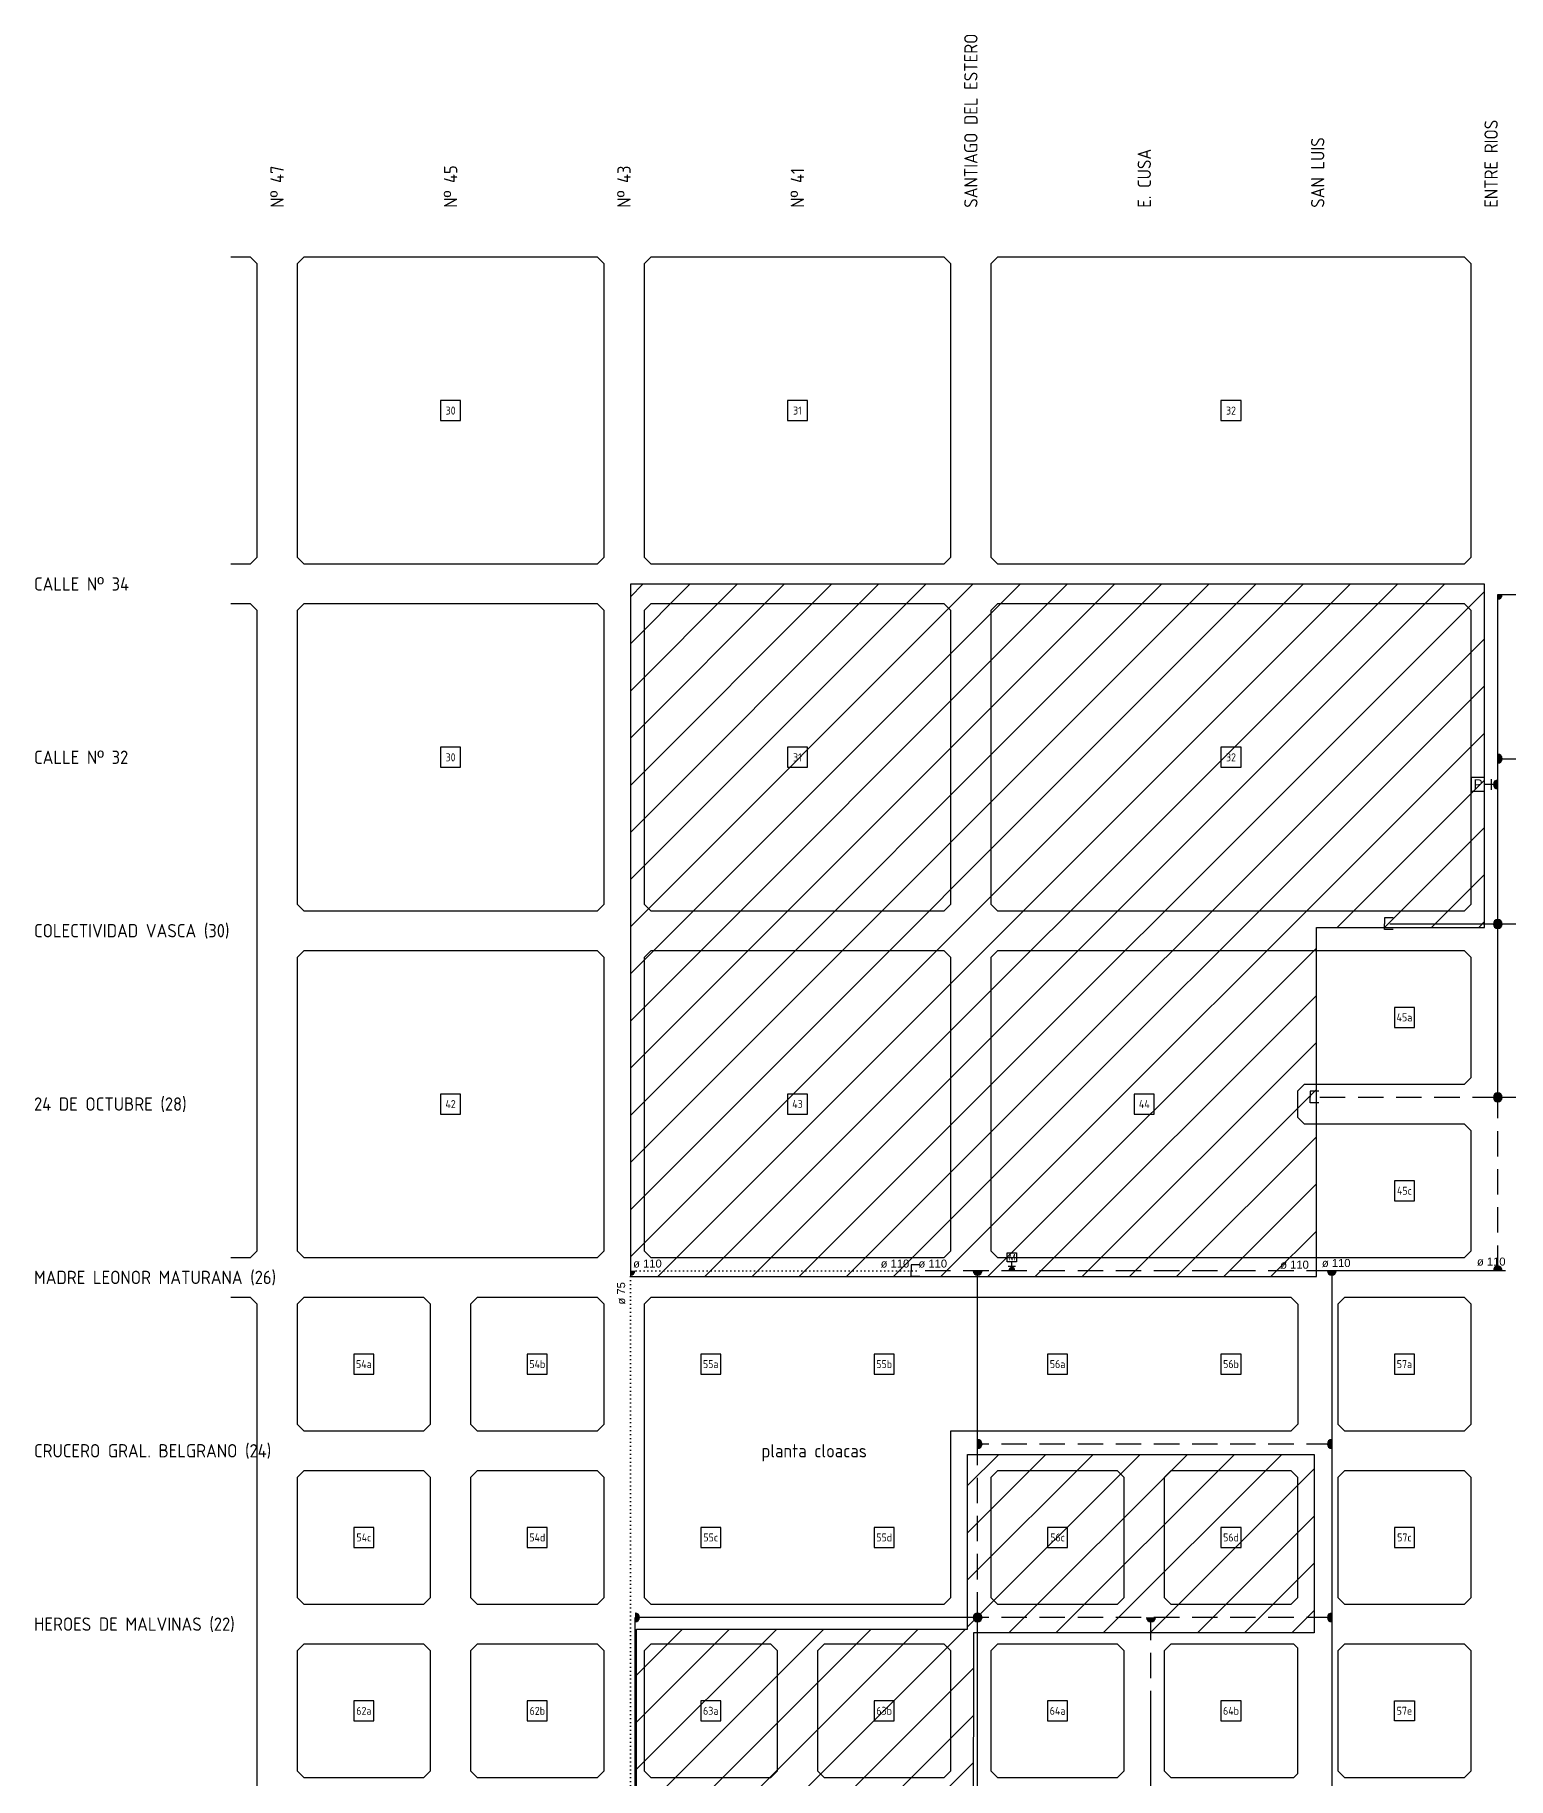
# Model space of a CAD drawing. Extents: x -48 to 13651, y -112 to 3468.
# Drawn here: x 9730 to 10834, y 2149 to 3456 of the extents above; entities that cross this region are included whole.
import ezdxf
from ezdxf.enums import TextEntityAlignment as Align

# ---------------------------------------------------------------- set-up
doc = ezdxf.new("R2010")
doc.units = 0
doc.header["$LTSCALE"] = 6
doc.header["$MEASUREMENT"] = 0
doc.linetypes.add('DOT2', pattern=[3.175, 0, -3.175])
doc.linetypes.add('HIDDEN2', pattern=[4.7625, 3.175, -1.5875])
for name, color, linetype in [('01', 1, 'CONTINUOUS'), ('02', 2, 'CONTINUOUS'), ('A110', 170, 'CONTINUOUS'), ('AMPLIACIONES', 2, 'CONTINUOUS'), ('Caño 50mm', 1, 'CONTINUOUS'), ('Caño 63mm', 2, 'CONTINUOUS'), ('llaves', 3, 'CONTINUOUS'), ('MANZANAS', 7, 'CONTINUOUS'), ('NOMB_CALLES', 4, 'CONTINUOUS'), ('NOMENCLATURA CAÑOS', 3, 'CONTINUOUS'), ('NUMERO-MANZANA', 4, 'CONTINUOUS'), ('RED', 200, 'CONTINUOUS'), ('RED SEC', 150, 'CONTINUOUS'), ('sectores nuevos', 252, 'CONTINUOUS')]:
    doc.layers.add(name, color=color, linetype=linetype)
doc.styles.add('DATOS', font='arial.ttf')
doc.styles.add('GEOSLAB703LTBT', font='isocp.shx', dxfattribs={"width": 0.9, "height": 8})

# ---------------------------------------------------------------- blocks, each defined once
blk = doc.blocks.new('CUADRADO')
at = {"layer": 'NUMERO-MANZANA', "linetype": 'Continuous'}
blk.add_lwpolyline([(-7.5, -7.5), (7.5, -7.5), (7.5, 7.5), (-7.5, 7.5)], close=True, dxfattribs=at)

msp = doc.modelspace()

# ---------------------------------------------------------------- hatches: boundary and pattern name
at = {"layer": 'RED SEC'}
h = msp.add_hatch(color=256, dxfattribs=at)
edge = h.paths.add_edge_path()
edge.add_line((10829.926, 3036.125), (10826.575, 3036.125))
edge.add_line((10826.575, 3036.125), (10826.575, 3032.774))
edge.add_arc((10826.575, 3036.125), 3.351, 270, 360)
h = msp.add_hatch(color=256, dxfattribs=at)
edge = h.paths.add_edge_path()
edge.add_line((10826.575, 2916.456), (10826.575, 2909.753))
edge.add_arc((10826.575, 2913.105), 3.351, 270, 450)
h = msp.add_hatch(color=256, dxfattribs=at)
edge = h.paths.add_edge_path()
edge.add_line((10826.575, 2897.145), (10826.575, 2890.442))
edge.add_arc((10826.575, 2893.793), 3.351, -270, -90, ccw=False)
h = msp.add_hatch(color=256, dxfattribs=at)
edge = h.paths.add_edge_path()
edge.add_line((10826.575, 2792.497), (10826.575, 2785.794))
edge.add_arc((10826.575, 2789.145), 3.351, 90, 270, ccw=False)
h = msp.add_hatch(color=256, dxfattribs=at)
edge = h.paths.add_edge_path()
edge.add_line((10826.575, 2792.497), (10826.575, 2785.794))
edge.add_arc((10826.575, 2789.145), 3.351, 270, 450)
h = msp.add_hatch(color=256, dxfattribs=at)
edge = h.paths.add_edge_path()
edge.add_line((10826.575, 2662.497), (10826.575, 2655.794))
edge.add_arc((10826.575, 2659.145), 3.351, 90, 270, ccw=False)
h = msp.add_hatch(color=256, dxfattribs=at)
edge = h.paths.add_edge_path()
edge.add_line((10826.575, 2662.497), (10826.575, 2655.794))
edge.add_arc((10826.575, 2659.145), 3.351, 270, 450)
h = msp.add_hatch(color=256, dxfattribs=at)
edge = h.paths.add_edge_path()
edge.add_line((10176.323, 2529.145), (10176.323, 2525.794))
edge.add_arc((10176.323, 2529.145), 3.351, 270, 360)
edge.add_line((10179.675, 2529.145), (10176.323, 2529.145))
h = msp.add_hatch(color=256, dxfattribs=at)
edge = h.paths.add_edge_path()
edge.add_line((10439.926, 2529.145), (10433.223, 2529.145))
edge.add_arc((10436.575, 2529.145), 3.351, 180, 360)
h = msp.add_hatch(color=256, dxfattribs=at)
edge = h.paths.add_edge_path()
edge.add_line((10460.063, 2529.145), (10464.587, 2529.145))
edge.add_arc((10462.325, 2529.145), 2.262, 360, 540)
h = msp.add_hatch(color=256, dxfattribs=at)
edge = h.paths.add_edge_path()
edge.add_line((10705.503, 2529.145), (10698.8, 2529.145))
edge.add_arc((10702.151, 2529.145), 3.351, 180, 360)
h = msp.add_hatch(color=256, dxfattribs=at)
edge = h.paths.add_edge_path()
edge.add_line((10829.926, 2529.145), (10823.223, 2529.145))
edge.add_arc((10826.575, 2529.145), 3.351, 0, 180, ccw=False)
h = msp.add_hatch(color=256, dxfattribs=at)
edge = h.paths.add_edge_path()
edge.add_line((10436.575, 2402.497), (10436.575, 2395.794))
edge.add_arc((10436.575, 2399.145), 3.351, 270, 450)
h = msp.add_hatch(color=256, dxfattribs=at)
edge = h.paths.add_edge_path()
edge.add_line((10702.151, 2402.497), (10702.151, 2395.794))
edge.add_arc((10702.151, 2399.145), 3.351, 90, 270, ccw=False)
h = msp.add_hatch(color=256, dxfattribs=at)
edge = h.paths.add_edge_path()
edge.add_line((10183.277, 2269.145), (10179.926, 2269.145))
edge.add_line((10179.926, 2269.145), (10179.926, 2272.497))
edge.add_arc((10179.926, 2269.145), 3.351, 0, 90, ccw=False)
h = msp.add_hatch(color=256, dxfattribs=at)
edge = h.paths.add_edge_path()
edge.add_line((10183.277, 2269.145), (10179.926, 2269.145))
edge.add_line((10179.926, 2269.145), (10179.926, 2265.794))
edge.add_arc((10179.926, 2269.145), 3.351, 270, 360)
h = msp.add_hatch(color=256, dxfattribs=at)
edge = h.paths.add_edge_path()
edge.add_line((10436.575, 2272.497), (10436.575, 2265.794))
edge.add_arc((10436.575, 2269.145), 3.351, 90, 270, ccw=False)
h = msp.add_hatch(color=256, dxfattribs=at)
edge = h.paths.add_edge_path()
edge.add_line((10436.575, 2272.497), (10436.575, 2265.794))
edge.add_arc((10436.575, 2269.145), 3.351, 270, 450)
h = msp.add_hatch(color=256, dxfattribs=at)
edge = h.paths.add_edge_path()
edge.add_line((10569.926, 2269.145), (10563.223, 2269.145))
edge.add_arc((10566.575, 2269.145), 3.351, 180, 360)
h = msp.add_hatch(color=256, dxfattribs=at)
edge = h.paths.add_edge_path()
edge.add_line((10702.151, 2272.497), (10702.151, 2265.794))
edge.add_arc((10702.151, 2269.145), 3.351, 90, 270, ccw=False)
at = {"layer": 'sectores nuevos'}
h = msp.add_hatch(dxfattribs=at)
h.set_pattern_fill('ANSI31', color=256, scale=200, style=0)
h.paths.add_polyline_path([(10431.323, 3043.894), (10176.323, 3043.894), (10176.323, 2524.706), (10690.6, 2524.706), (10690.6, 2786.65), (10816.575, 2786.65), (10816.575, 3043.894)])
h = msp.add_hatch(dxfattribs=at)
h.set_pattern_fill('ANSI31', color=256, scale=200, style=0)
h.paths.add_polyline_path([(10554.187, 1475.928), (10554.187, 1098.036), (10180.957, 1037.983), (10180.957, 2260.415), (10429.111, 2260.415), (10429.111, 2391.456), (10689.006, 2391.456), (10689.006, 2257.539), (10433.625, 2257.539), (10432.321, 1475.928)])

# ---------------------------------------------------------------- linework, layer by layer
at = {"layer": '01'}
msp.add_lwpolyline([(10806.518, 2898.902), (10806.518, 2888.685), (10816.554, 2888.685), (10816.554, 2898.902)], close=True, dxfattribs=at)
msp.add_lwpolyline([(10826.575, 2893.793), (10816.554, 2893.793)], dxfattribs=at)
at = {"layer": 'A110', "linetype": 'DOT2', "ltscale": 0.15}
msp.add_line((10390.654, 2529.145), (10176.323, 2529.145), dxfattribs=at)
at = {"layer": 'A110', "linetype": 'HIDDEN2'}
for p, q in [((10702.151, 2529.145), (10390.654, 2529.145)), ((10946.575, 2529.145), (10826.575, 2529.145))]:
    msp.add_line(p, q, dxfattribs=at)
at = {"layer": 'A110'}
for p, q in [((10702.151, 2529.145), (10702.151, 1879.145)), ((10826.575, 2529.145), (10702.151, 2529.145))]:
    msp.add_line(p, q, dxfattribs=at)
at = {"layer": 'Caño 50mm'}
for p, q in [((10826.575, 2659.145), (10826.575, 3036.125)), ((10826.575, 3036.125), (10956.575, 3036.125)), ((10826.575, 2913.105), (10956.575, 2913.105)), ((11332.98, 2789.145), (10745.569, 2789.145)), ((11332.98, 2659.145), (10826.575, 2659.145)), ((10436.575, 2399.145), (10436.575, 2529.145)), ((10179.926, 2009.145), (10179.926, 2269.145)), ((10439.926, 2269.145), (10179.926, 2269.145)), ((10436.575, 1736.246), (10436.575, 2269.145)), ((10566.575, 1651.74), (10566.575, 2197.69))]:
    msp.add_line(p, q, dxfattribs=at)
at = {"layer": 'Caño 50mm', "linetype": 'HIDDEN2'}
for p, q in [((10826.575, 2659.145), (10689.929, 2659.145)), ((10826.575, 2529.145), (10826.575, 2659.145)), ((10702.151, 2399.145), (10436.575, 2399.145)), ((10436.575, 2269.145), (10436.575, 2399.145)), ((10702.151, 2269.145), (10436.575, 2269.145)), ((10566.575, 2195.023), (10566.575, 2269.145))]:
    msp.add_line(p, q, dxfattribs=at)
at = {"layer": 'Caño 63mm', "linetype": 'DOT2', "ltscale": 0.15}
msp.add_line((10176.323, 2524.706), (10176.323, 1489.145), dxfattribs=at)
at = {"layer": 'llaves'}
for points in [[(10748.111, 2793.694), (10741.558, 2793.694), (10741.558, 2789.32)], [(10748.111, 2784.945), (10741.558, 2784.945), (10741.558, 2789.32)], [(10692.471, 2663.694), (10685.917, 2663.694), (10685.917, 2659.32)], [(10692.471, 2654.945), (10685.917, 2654.945), (10685.917, 2659.32)], [(10393.366, 2533.694), (10386.812, 2533.694), (10386.812, 2529.32)], [(10393.366, 2524.945), (10386.812, 2524.945), (10386.812, 2529.32)]]:
    msp.add_lwpolyline(points, dxfattribs=at)
at = {"layer": 'MANZANAS'}
for p, q in [((9891.575, 3289.145), (9876.963, 3289.145)), ((9891.575, 3289.145), (9896.575, 3284.145)), ((9896.575, 3064.145), (9896.575, 3284.145)), ((9926.575, 3284.145), (9931.575, 3289.145)), ((9926.575, 3284.145), (9926.575, 3064.145)), ((10151.575, 3289.145), (9931.575, 3289.145)), ((10156.575, 3284.145), (10151.575, 3289.145)), ((10156.575, 3064.145), (10156.575, 3284.145)), ((10191.575, 3289.145), (10186.575, 3284.145)), ((10186.575, 3284.145), (10186.575, 3064.145)), ((10411.575, 3289.145), (10191.575, 3289.145)), ((10411.575, 3289.145), (10416.575, 3284.145)), ((10416.575, 3064.145), (10416.575, 3284.145)), ((10446.575, 3284.145), (10451.575, 3289.145)), ((10446.575, 3284.145), (10446.575, 3064.145)), ((10801.575, 3289.145), (10451.575, 3289.145)), ((10801.575, 3289.145), (10806.575, 3284.145)), ((10806.575, 3064.145), (10806.575, 3284.145)), ((9876.963, 3059.145), (9891.575, 3059.145)), ((9891.575, 3059.145), (9896.575, 3064.145)), ((9931.575, 3059.145), (9926.575, 3064.145)), ((9931.575, 3059.145), (10151.575, 3059.145)), ((10151.575, 3059.145), (10156.575, 3064.145)), ((10186.575, 3064.145), (10191.575, 3059.145)), ((10191.575, 3059.145), (10411.575, 3059.145)), ((10411.575, 3059.145), (10416.575, 3064.145)), ((10446.575, 3064.145), (10451.575, 3059.145)), ((10451.575, 3059.145), (10801.575, 3059.145)), ((10801.575, 3059.145), (10806.575, 3064.145)), ((9891.575, 3029.145), (9876.963, 3029.145)), ((9891.575, 3029.145), (9896.575, 3024.145)), ((9896.575, 2544.145), (9896.575, 3024.145)), ((9926.575, 3024.145), (9931.575, 3029.145)), ((9926.575, 3024.145), (9926.575, 2804.145)), ((10151.575, 3029.145), (9931.575, 3029.145)), ((10156.575, 3024.145), (10151.575, 3029.145)), ((10156.575, 2804.145), (10156.575, 3024.145)), ((10191.575, 3029.145), (10186.575, 3024.145)), ((10186.575, 3024.145), (10186.575, 2804.145)), ((10411.575, 3029.145), (10191.575, 3029.145)), ((10411.575, 3029.145), (10416.575, 3024.145)), ((10416.575, 2804.145), (10416.575, 3024.145)), ((10446.575, 3024.145), (10451.575, 3029.145)), ((10446.575, 3024.145), (10446.575, 2804.145)), ((10801.575, 3029.145), (10451.575, 3029.145)), ((10801.575, 3029.145), (10806.575, 3024.145)), ((10806.575, 2804.145), (10806.575, 3024.145)), ((9931.575, 2799.145), (9926.575, 2804.145)), ((9931.575, 2799.145), (10151.575, 2799.145)), ((10151.575, 2799.145), (10156.575, 2804.145)), ((10186.575, 2804.145), (10191.575, 2799.145)), ((10191.575, 2799.145), (10411.575, 2799.145)), ((10411.575, 2799.145), (10416.575, 2804.145)), ((10446.575, 2804.145), (10451.575, 2799.145)), ((10451.575, 2799.145), (10801.575, 2799.145)), ((10801.575, 2799.145), (10806.575, 2804.145)), ((9931.575, 2769.145), (9926.575, 2764.145)), ((9926.575, 2764.145), (9926.575, 2544.145)), ((10151.575, 2769.145), (9931.575, 2769.145)), ((10151.575, 2769.145), (10156.575, 2764.145)), ((10156.575, 2544.145), (10156.575, 2764.145)), ((10186.575, 2764.145), (10191.575, 2769.145)), ((10186.575, 2764.145), (10186.575, 2544.145)), ((10411.575, 2769.145), (10191.575, 2769.145)), ((10416.575, 2764.145), (10411.575, 2769.145)), ((10416.575, 2544.145), (10416.575, 2764.145)), ((10451.575, 2769.145), (10446.575, 2764.145)), ((10446.575, 2764.145), (10446.575, 2544.145)), ((10801.575, 2769.145), (10451.575, 2769.145)), ((10806.575, 2764.145), (10801.575, 2769.145)), ((10806.575, 2674.145), (10806.575, 2764.145)), ((10681.575, 2669.145), (10676.575, 2664.145)), ((10681.575, 2669.145), (10801.575, 2669.145)), ((10801.575, 2669.145), (10806.575, 2674.145)), ((10676.575, 2644.145), (10676.575, 2664.145)), ((10676.575, 2644.145), (10681.575, 2639.145)), ((10801.575, 2639.145), (10681.575, 2639.145)), ((10801.575, 2639.145), (10806.575, 2634.145)), ((10806.575, 2544.145), (10806.575, 2634.145)), ((9876.963, 2539.145), (9891.575, 2539.145)), ((9891.575, 2539.145), (9896.575, 2544.145)), ((9931.575, 2539.145), (9926.575, 2544.145)), ((9931.575, 2539.145), (10151.575, 2539.145)), ((10151.575, 2539.145), (10156.575, 2544.145)), ((10186.575, 2544.145), (10191.575, 2539.145)), ((10191.575, 2539.145), (10411.575, 2539.145)), ((10411.575, 2539.145), (10416.575, 2544.145)), ((10446.575, 2544.145), (10451.575, 2539.145)), ((10451.575, 2539.145), (10801.575, 2539.145)), ((10806.575, 2544.145), (10801.575, 2539.145)), ((9891.575, 2509.145), (9876.963, 2509.145)), ((9891.575, 2509.145), (9896.575, 2504.145)), ((9896.575, 2024.145), (9896.575, 2504.145)), ((9926.575, 2504.145), (9931.575, 2509.145)), ((9926.575, 2504.145), (9926.575, 2414.145)), ((10021.575, 2509.145), (9931.575, 2509.145)), ((10021.575, 2509.145), (10026.575, 2504.145)), ((10026.575, 2414.145), (10026.575, 2504.145)), ((10056.575, 2504.145), (10061.575, 2509.145)), ((10056.575, 2504.145), (10056.575, 2414.145)), ((10151.575, 2509.145), (10061.575, 2509.145)), ((10151.575, 2509.145), (10156.575, 2504.145)), ((10156.575, 2414.145), (10156.575, 2504.145)), ((10191.575, 2509.145), (10186.575, 2504.145)), ((10186.575, 2504.145), (10186.575, 2284.145)), ((10671.575, 2509.145), (10191.575, 2509.145)), ((10671.575, 2509.145), (10676.575, 2504.145)), ((10676.575, 2504.145), (10676.575, 2414.145)), ((10706.575, 2504.145), (10711.575, 2509.145)), ((10706.575, 2504.145), (10706.575, 2414.145)), ((10801.575, 2509.145), (10711.575, 2509.145)), ((10801.575, 2509.145), (10806.575, 2504.145)), ((10806.575, 2414.145), (10806.575, 2504.145)), ((9931.575, 2409.145), (9926.575, 2414.145)), ((9931.575, 2409.145), (10021.575, 2409.145)), ((10026.575, 2414.145), (10021.575, 2409.145)), ((10061.575, 2409.145), (10056.575, 2414.145)), ((10061.575, 2409.145), (10151.575, 2409.145)), ((10151.575, 2409.145), (10156.575, 2414.145)), ((10416.575, 2284.145), (10416.575, 2409.145)), ((10416.575, 2409.145), (10671.575, 2409.145)), ((10671.575, 2409.145), (10676.575, 2414.145)), ((10706.575, 2414.145), (10711.575, 2409.145)), ((10711.575, 2409.145), (10801.575, 2409.145)), ((10801.575, 2409.145), (10806.575, 2414.145)), ((9926.575, 2374.145), (9931.575, 2379.145)), ((10021.575, 2379.145), (9931.575, 2379.145)), ((10021.575, 2379.145), (10026.575, 2374.145)), ((10056.575, 2374.145), (10061.575, 2379.145)), ((10151.575, 2379.145), (10061.575, 2379.145)), ((10156.575, 2374.145), (10151.575, 2379.145)), ((10446.575, 2374.145), (10451.575, 2379.145)), ((10541.575, 2379.145), (10451.575, 2379.145)), ((10546.575, 2374.145), (10541.575, 2379.145)), ((10581.575, 2379.145), (10576.575, 2374.145)), ((10671.575, 2379.145), (10581.575, 2379.145)), ((10676.575, 2374.145), (10671.575, 2379.145)), ((10711.575, 2379.145), (10706.575, 2374.145)), ((10801.575, 2379.145), (10711.575, 2379.145)), ((10806.575, 2374.145), (10801.575, 2379.145)), ((9926.575, 2374.145), (9926.575, 2284.145)), ((10026.575, 2284.145), (10026.575, 2374.145)), ((10056.575, 2374.145), (10056.575, 2284.145)), ((10156.575, 2284.145), (10156.575, 2374.145)), ((10446.575, 2374.145), (10446.575, 2284.145)), ((10546.575, 2284.145), (10546.575, 2374.145)), ((10576.575, 2374.145), (10576.575, 2284.145)), ((10676.575, 2284.145), (10676.575, 2374.145)), ((10706.575, 2374.145), (10706.575, 2284.145)), ((10806.575, 2284.145), (10806.575, 2374.145)), ((9931.575, 2279.145), (9926.575, 2284.145)), ((9931.575, 2279.145), (10021.575, 2279.145)), ((10021.575, 2279.145), (10026.575, 2284.145)), ((10056.575, 2284.145), (10061.575, 2279.145)), ((10061.575, 2279.145), (10151.575, 2279.145)), ((10151.575, 2279.145), (10156.575, 2284.145)), ((10186.575, 2284.145), (10191.575, 2279.145)), ((10191.575, 2279.145), (10411.575, 2279.145)), ((10411.575, 2279.145), (10416.575, 2284.145)), ((10446.575, 2284.145), (10451.575, 2279.145)), ((10451.575, 2279.145), (10541.575, 2279.145)), ((10541.575, 2279.145), (10546.575, 2284.145)), ((10576.575, 2284.145), (10581.575, 2279.145)), ((10581.575, 2279.145), (10671.575, 2279.145)), ((10671.575, 2279.145), (10676.575, 2284.145)), ((10706.575, 2284.145), (10711.575, 2279.145)), ((10711.575, 2279.145), (10801.575, 2279.145)), ((10806.575, 2284.145), (10801.575, 2279.145)), ((9931.575, 2249.145), (9926.575, 2244.145)), ((10021.575, 2249.145), (9931.575, 2249.145)), ((10026.575, 2244.145), (10021.575, 2249.145)), ((10061.575, 2249.145), (10056.575, 2244.145)), ((10151.575, 2249.145), (10061.575, 2249.145)), ((10156.575, 2244.145), (10151.575, 2249.145)), ((10191.575, 2249.145), (10186.575, 2244.145)), ((10281.575, 2249.145), (10191.575, 2249.145)), ((10286.575, 2244.145), (10281.575, 2249.145)), ((10321.575, 2249.145), (10316.575, 2244.145)), ((10411.575, 2249.145), (10321.575, 2249.145)), ((10416.575, 2244.145), (10411.575, 2249.145)), ((10451.575, 2249.145), (10446.575, 2244.145)), ((10541.575, 2249.145), (10451.575, 2249.145)), ((10546.575, 2244.145), (10541.575, 2249.145)), ((10581.575, 2249.145), (10576.575, 2244.145)), ((10673.575, 2249.145), (10581.575, 2249.145)), ((10673.575, 2249.145), (10676.575, 2246.145)), ((10711.575, 2249.145), (10706.575, 2244.145)), ((10801.575, 2249.145), (10711.575, 2249.145)), ((10806.575, 2244.145), (10801.575, 2249.145)), ((9926.575, 2244.145), (9926.575, 2154.145)), ((10026.575, 2154.145), (10026.575, 2244.145)), ((10056.575, 2244.145), (10056.575, 2154.145)), ((10156.575, 2154.145), (10156.575, 2244.145)), ((10186.575, 2244.145), (10186.575, 2154.145)), ((10286.575, 2154.145), (10286.575, 2244.145)), ((10316.575, 2244.145), (10316.575, 2154.145)), ((10416.575, 2154.145), (10416.575, 2244.145)), ((10446.575, 2244.145), (10446.575, 2154.145)), ((10546.575, 2154.145), (10546.575, 2244.145)), ((10576.575, 2244.145), (10576.575, 2154.145)), ((10676.575, 2152.145), (10676.575, 2246.145)), ((10706.575, 2244.145), (10706.575, 2154.145)), ((10806.575, 2154.145), (10806.575, 2244.145)), ((9931.575, 2149.145), (9926.575, 2154.145)), ((9931.575, 2149.145), (10021.575, 2149.145)), ((10026.575, 2154.145), (10021.575, 2149.145)), ((10061.575, 2149.145), (10056.575, 2154.145)), ((10061.575, 2149.145), (10151.575, 2149.145)), ((10156.575, 2154.145), (10151.575, 2149.145)), ((10191.575, 2149.145), (10186.575, 2154.145)), ((10191.575, 2149.145), (10281.575, 2149.145)), ((10281.575, 2149.145), (10286.575, 2154.145)), ((10321.575, 2149.145), (10316.575, 2154.145)), ((10321.575, 2149.145), (10411.575, 2149.145)), ((10411.575, 2149.145), (10416.575, 2154.145)), ((10446.575, 2154.145), (10451.575, 2149.145)), ((10451.575, 2149.145), (10541.575, 2149.145)), ((10546.575, 2154.145), (10541.575, 2149.145)), ((10581.575, 2149.145), (10576.575, 2154.145)), ((10581.575, 2149.145), (10673.575, 2149.145)), ((10673.575, 2149.145), (10676.575, 2152.145)), ((10711.575, 2149.145), (10706.575, 2154.145)), ((10711.575, 2149.145), (10801.575, 2149.145)), ((10801.575, 2149.145), (10806.575, 2154.145))]:
    msp.add_line(p, q, dxfattribs=at)
at = {"layer": 'NOMENCLATURA CAÑOS'}
msp.add_lwpolyline([(10821.564, 2897.802), (10821.564, 2889.785)], dxfattribs=at)
at = {"layer": 'NUMERO-MANZANA'}
for points in [[(10619.075, 2191.645), (10634.075, 2191.645), (10634.075, 2206.645), (10619.075, 2206.645)], [(10749.075, 2206.645), (10764.075, 2206.645), (10764.075, 2191.645), (10749.075, 2191.645)]]:
    msp.add_lwpolyline(points, close=True, dxfattribs=at)
at = {"layer": 'RED'}
msp.add_lwpolyline([(10458.877, 2542.684), (10465.773, 2542.684), (10465.773, 2535.909), (10458.877, 2535.909)], close=True, dxfattribs=at)
for points in [[(10459.619, 2532.527), (10465.031, 2532.527)], [(10462.325, 2529.145), (10462.325, 2535.909)]]:
    msp.add_lwpolyline(points, dxfattribs=at)
at = {"layer": 'RED SEC'}
for centre, radius, start, end in [((10826.575, 3036.125), 3.351, 270, 0), ((10826.575, 2913.105), 3.351, 270, 90), ((10826.575, 2893.793), 3.351, 90, 270), ((10826.575, 2789.145), 3.351, 90, 270), ((10826.575, 2789.145), 3.351, 270, 90), ((10826.575, 2659.145), 3.351, 90, 270), ((10826.575, 2659.145), 3.351, 270, 90), ((10176.323, 2529.145), 3.351, 270, 0), ((10436.575, 2529.145), 3.351, 180, 0), ((10462.325, 2529.145), 2.262, 0, 180), ((10702.151, 2529.145), 3.351, 180, 0), ((10826.575, 2529.145), 3.351, 0, 180), ((10436.575, 2399.145), 3.351, 270, 90), ((10702.151, 2399.145), 3.351, 90, 270), ((10179.926, 2269.145), 3.351, 0, 90), ((10179.926, 2269.145), 3.351, 270, 0), ((10436.575, 2269.145), 3.351, 90, 270), ((10436.575, 2269.145), 3.351, 270, 90), ((10566.575, 2269.145), 3.351, 180, 0), ((10702.151, 2269.145), 3.351, 90, 270)]:
    msp.add_arc(centre, radius, start, end, dxfattribs=at)
at = {"layer": 'sectores nuevos'}
for points in [[(10431.323, 3043.894), (10176.323, 3043.894), (10176.323, 2524.706), (10690.6, 2524.706), (10690.6, 2786.65), (10816.575, 2786.65), (10816.575, 3043.894), (10431.323, 3043.894)], [(10554.187, 1475.928), (10554.187, 1098.036), (10180.957, 1037.983), (10180.957, 2260.415), (10429.111, 2260.415), (10429.111, 2391.456), (10689.006, 2391.456), (10689.006, 2257.539), (10433.625, 2257.539), (10432.321, 1475.928), (10554.187, 1475.928)]]:
    msp.add_lwpolyline(points, dxfattribs=at)

# ---------------------------------------------------------------- block references
at = {"layer": 'AMPLIACIONES', "ltscale": 0.1}
for p in [(10041.575, 3174.145), (10301.575, 3174.145), (10626.575, 3174.145), (10041.575, 2914.145), (10301.575, 2914.145), (10626.575, 2914.145), (10756.575, 2719.145), (10041.575, 2654.145), (10301.575, 2654.145), (10561.575, 2654.145), (10756.575, 2589.145), (9976.575, 2459.145), (10106.575, 2459.145), (10236.575, 2459.145), (10366.575, 2459.145), (10496.575, 2459.145), (10626.575, 2459.145), (10756.575, 2459.145), (9976.575, 2329.145), (10106.575, 2329.145), (10236.575, 2329.145), (10366.575, 2329.145), (10496.575, 2329.145), (10626.575, 2329.145), (10756.575, 2329.145), (9976.575, 2199.145), (10106.575, 2199.145), (10236.575, 2199.145), (10366.575, 2199.145), (10496.575, 2199.145)]:
    msp.add_blockref('CUADRADO', p, dxfattribs=at)

# ---------------------------------------------------------------- texts
at = {"layer": '01', "style": 'DATOS'}
msp.add_text('P', height=7.2, dxfattribs=at).set_placement((10808.512, 2890.422))
at = {"layer": '02', "color": 2, "style": 'DATOS'}
for s, rotation, p in [(' ø 110', 359.939098, (10176.068, 2531.542)), (' ø 110', 359.939098, (10361.635, 2531.547)), (' ø 110', 359.939098, (10389.976, 2531.547)), (' ø 110', 359.939098, (10661.136, 2530.716)), (' ø 110', 359.939098, (10692.395, 2531.965)), (' ø 110', 359.939098, (10808.605, 2533.037)), (' ø 75', 89.939098, (10172.398, 2501.474))]:
    msp.add_text(s, height=6, rotation=rotation, dxfattribs=at).set_placement(p)
msp.add_text('M', height=4.86, dxfattribs=at).set_placement((10459.667, 2536.906))
at = {"layer": 'NOMB_CALLES', "style": 'GEOSLAB703LTBT'}
for s, p in [('SANTIAGO DEL ESTERO', (10431.575, 3326.243)), ('ENTRE RIOS', (10821.575, 3326.243)), ('SAN LUIS', (10691.575, 3326.243)), ('E. CUSA', (10561.575, 3326.243)), ('Nº 47', (9911.575, 3326.243)), ('Nº 45', (10041.575, 3326.243)), ('Nº 43', (10171.575, 3326.243)), ('Nº 41', (10301.575, 3326.243))]:
    msp.add_text(s, height=10, rotation=90, dxfattribs=at).set_placement(p, align=Align.MIDDLE_LEFT)
for s, p in [('CALLE Nº 34', (9729.312, 3044.145)), ('CALLE Nº 32', (9729.312, 2914.145)), ('COLECTIVIDAD VASCA (30)', (9729.312, 2784.145)), ('24 DE OCTUBRE (28)', (9729.312, 2654.145)), ('MADRE LEONOR MATURANA (26)', (9729.312, 2524.145)), ('CRUCERO GRAL. BELGRANO (24)', (9729.312, 2394.145)), ('planta cloacas', (10274.574, 2394.145)), ('HEROES DE MALVINAS (22)', (9729.312, 2264.145))]:
    msp.add_text(s, height=10, dxfattribs=at).set_placement(p, align=Align.MIDDLE_LEFT)
at = {"layer": 'NUMERO-MANZANA', "style": 'GEOSLAB703LTBT'}
for s, p in [('30', (10041.575, 3174.145)), ('31', (10301.575, 3174.145)), ('32', (10626.575, 3174.145)), ('30', (10041.575, 2914.145)), ('31', (10301.575, 2914.145)), ('32', (10626.575, 2914.145)), ('45a', (10756.575, 2719.145)), ('42', (10041.575, 2654.145)), ('43', (10301.575, 2654.145)), ('44', (10561.575, 2654.145)), ('45c', (10756.575, 2589.145)), ('54a', (9976.575, 2459.145)), ('54b', (10106.575, 2459.145)), ('55a', (10236.575, 2459.145)), ('55b', (10366.575, 2459.145)), ('56a', (10496.575, 2459.145)), ('56b', (10626.575, 2459.145)), ('57a', (10756.575, 2459.145)), ('54c', (9976.575, 2329.145)), ('54d', (10106.575, 2329.145)), ('55c', (10236.575, 2329.145)), ('55d', (10366.575, 2329.145)), ('56c', (10496.575, 2329.145)), ('56d', (10626.575, 2329.145)), ('57c', (10756.575, 2329.145)), ('62a', (9976.575, 2199.145)), ('62b', (10106.575, 2199.145)), ('63a', (10236.575, 2199.145)), ('63b', (10366.575, 2199.145)), ('64a', (10496.575, 2199.145)), ('64b', (10626.575, 2199.145)), ('57e', (10756.575, 2199.145))]:
    msp.add_text(s, height=6, dxfattribs=at).set_placement(p, align=Align.MIDDLE)

doc.saveas('drawing.dxf')
